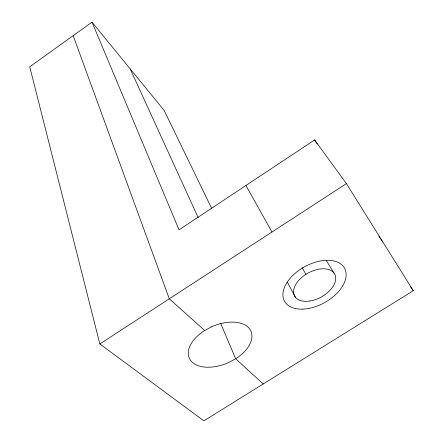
<?xml version="1.0" encoding="UTF-8"?>
<svg xmlns="http://www.w3.org/2000/svg" width="443" height="443" viewBox="0 0 443 443"><rect width="100%" height="100%" fill="white"/><g stroke="black" fill="none" stroke-linecap="round" stroke-linejoin="round"><path stroke-width="0.66" d="M92.022 22.15L29.731 66.799L99.841 343.967L203.885 420.85L413.269 290.686L346.398 183.612L314.624 139.955L179.038 229.834L92.022 22.15L164.159 110.445L211.771 208.587M99.841 343.967L346.398 183.612M204.771 330.567L169.292 298.798L73.167 35.662M263.208 383.97L235.621 358.708L220.686 323.346M378.87 236.457L382.907 242.066M410.467 286.754L413.269 290.686M314.624 139.955L317.199 144.041M326.148 260.268L334.044 273.076M302.137 267.727L305.93 274.328M245.926 185.495L271.974 232.016M287.396 282.313L295.608 297.469M130.203 68.881L198.209 217.701M211.228 326.956L203.403 331.336A33.646 19.791 -23.5 0 0 191.038 360.951A33.646 19.791 -23.5 0 0 229.092 362.33L236.484 358.226A33.646 19.791 -23.5 0 0 249.304 328.496A33.646 19.791 -23.5 0 0 211.228 326.956M309.928 301.013A22.848 13.683 -28.8 0 0 334.803 274.295A22.848 13.683 -28.8 0 0 299.224 279.854A22.848 13.683 -28.8 0 0 309.928 301.013M302.408 309.136A34.277 20.539 -28.8 0 0 345.878 271.864A34.277 20.539 -28.8 0 0 295.282 273.176A34.277 20.539 -28.8 0 0 302.408 309.136"/></g></svg>
